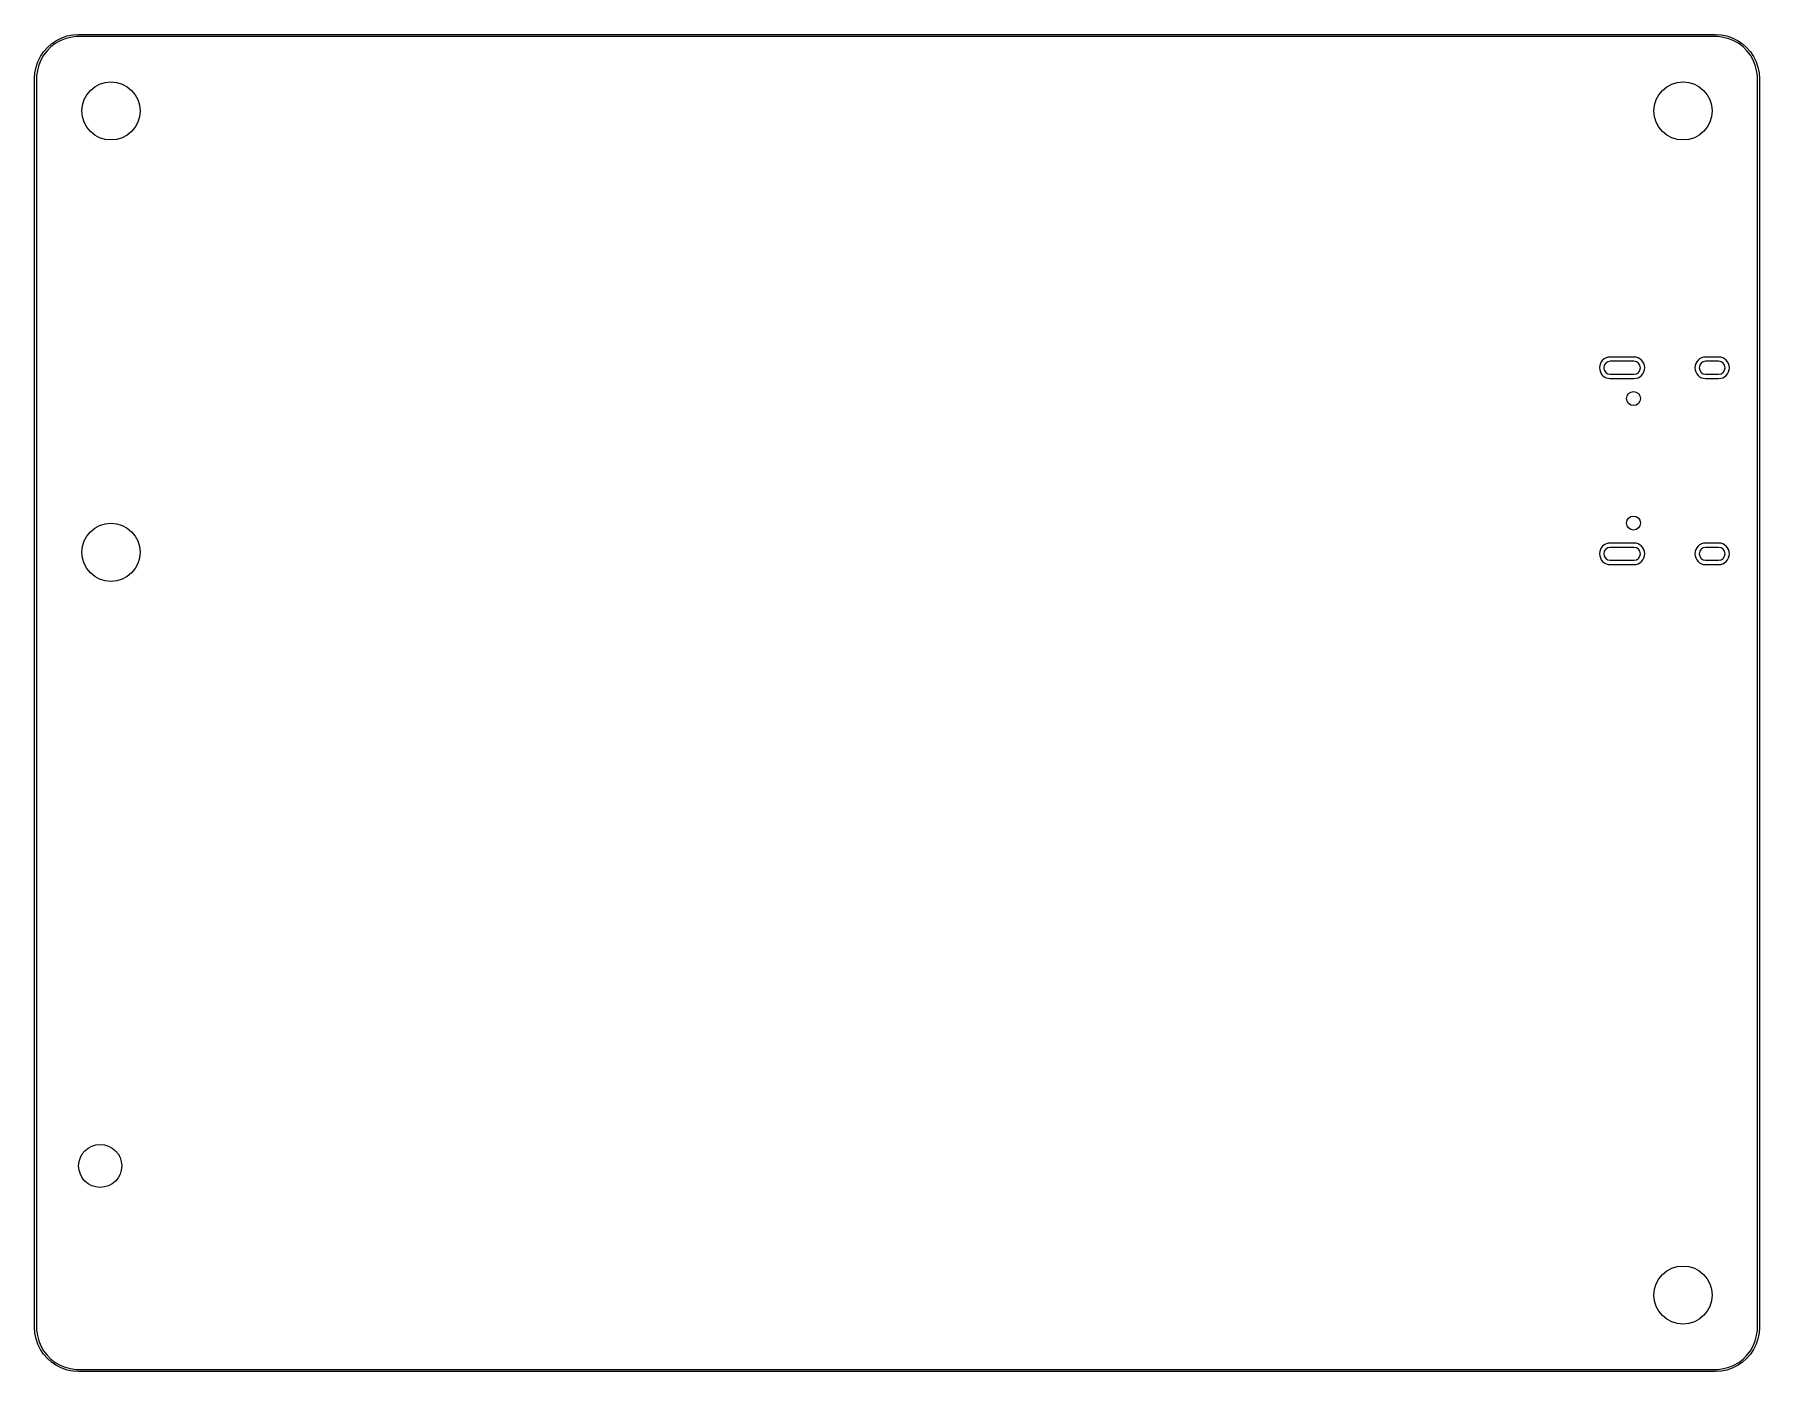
# Model space of a CAD drawing. Header units: millimetres. Extents: x 99.9 to 180, y -162 to -99.9.
import ezdxf

# ---------------------------------------------------------------- set-up
doc = ezdxf.new("R2010")
doc.units = ezdxf.units.MM
doc.layers.add('Edge.Cuts', color=40, linetype='CONTINUOUS', true_color=0xfabd2f)

msp = doc.modelspace()

# ---------------------------------------------------------------- linework, layer by layer
at = {"layer": 'Edge.Cuts', "linetype": 'CONTINUOUS'}
for p, q in [((100.975, -100.224647), (101.215499, -100.106047)), ((101.215499, -100.106047), (101.469421, -100.019852)), ((101.618757, -100.083365), (101.371848, -100.149524)), ((101.469421, -100.019852), (101.732421, -99.967538)), ((101.87219, -100.05), (101.618757, -100.083365)), ((101.732421, -99.967538), (102, -99.95)), ((102, -100.05), (101.87219, -100.05)), ((102, -99.95), (178, -99.95)), ((178, -100.05), (102, -100.05)), ((178, -99.95), (178.267579, -99.967538)), ((178.12781, -100.05), (178, -100.05)), ((178.381243, -100.083365), (178.12781, -100.05)), ((178.267579, -99.967538), (178.530579, -100.019852)), ((178.628152, -100.149524), (178.381243, -100.083365)), ((178.530579, -100.019852), (178.784501, -100.106047)), ((178.784501, -100.106047), (179.025, -100.224647)), ((100.224647, -100.975), (100.373625, -100.752039)), ((100.375155, -100.914313), (100.247345, -101.135686)), ((100.373625, -100.752039), (100.550431, -100.550431)), ((100.530766, -100.711517), (100.375155, -100.914313)), ((100.711517, -100.530766), (100.530766, -100.711517)), ((100.550431, -100.550431), (100.752039, -100.373625)), ((100.914313, -100.375155), (100.711517, -100.530766)), ((100.752039, -100.373625), (100.975, -100.224647)), ((101.135686, -100.247345), (100.914313, -100.375155)), ((101.371848, -100.149524), (101.135686, -100.247345)), ((178.864314, -100.247345), (178.628152, -100.149524)), ((179.085687, -100.375155), (178.864314, -100.247345)), ((179.025, -100.224647), (179.247961, -100.373625)), ((179.288483, -100.530766), (179.085687, -100.375155)), ((179.247961, -100.373625), (179.449569, -100.550431)), ((179.469234, -100.711517), (179.288483, -100.530766)), ((179.449569, -100.550431), (179.626375, -100.752039)), ((179.624845, -100.914313), (179.469234, -100.711517)), ((179.752655, -101.135686), (179.624845, -100.914313)), ((179.626375, -100.752039), (179.775353, -100.975)), ((99.967538, -101.732421), (100.019852, -101.469421)), ((100.019852, -101.469421), (100.106047, -101.215499)), ((100.083365, -101.618757), (100.05, -101.87219)), ((100.149524, -101.371848), (100.083365, -101.618757)), ((100.106047, -101.215499), (100.224647, -100.975)), ((100.247345, -101.135686), (100.149524, -101.371848)), ((179.850476, -101.371848), (179.752655, -101.135686)), ((179.775353, -100.975), (179.893953, -101.215499)), ((179.916635, -101.618757), (179.850476, -101.371848)), ((179.893953, -101.215499), (179.980148, -101.469421)), ((179.95, -101.87219), (179.916635, -101.618757)), ((179.980148, -101.469421), (180.032462, -101.732421)), ((99.95, -102), (99.967538, -101.732421)), ((99.95, -160), (99.95, -102)), ((100.05, -101.87219), (100.05, -102)), ((100.05, -102), (100.05, -160)), ((179.95, -102), (179.95, -101.87219)), ((179.95, -160), (179.95, -102)), ((180.032462, -101.732421), (180.05, -102)), ((180.05, -102), (180.05, -160)), ((174.22, -114.93), (173.12, -114.93)), ((174.22, -115.13), (173.12, -115.13)), ((178.15, -114.93), (177.55, -114.93)), ((178.15, -115.13), (177.55, -115.13)), ((173.12, -115.73), (174.22, -115.73)), ((173.12, -115.93), (174.22, -115.93)), ((177.55, -115.73), (178.15, -115.73)), ((177.55, -115.93), (178.15, -115.93)), ((174.22, -123.57), (173.12, -123.57)), ((174.22, -123.77), (173.12, -123.77)), ((178.15, -123.57), (177.55, -123.57)), ((178.15, -123.77), (177.55, -123.77)), ((173.12, -124.37), (174.22, -124.37)), ((173.12, -124.57), (174.22, -124.57)), ((177.55, -124.37), (178.15, -124.37)), ((177.55, -124.57), (178.15, -124.57)), ((99.967538, -160.267579), (99.95, -160)), ((100.05, -160), (100.05, -160.12781)), ((100.05, -160.12781), (100.083365, -160.381243)), ((179.916635, -160.381243), (179.95, -160.12781)), ((179.95, -160.12781), (179.95, -160)), ((180.05, -160), (180.032462, -160.267579)), ((100.019852, -160.530579), (99.967538, -160.267579)), ((100.106047, -160.784501), (100.019852, -160.530579)), ((100.083365, -160.381243), (100.149524, -160.628152)), ((100.224647, -161.025), (100.106047, -160.784501)), ((100.149524, -160.628152), (100.247345, -160.864314)), ((100.247345, -160.864314), (100.375155, -161.085687)), ((179.624845, -161.085687), (179.752655, -160.864314)), ((179.752655, -160.864314), (179.850476, -160.628152)), ((179.893953, -160.784501), (179.775353, -161.025)), ((179.850476, -160.628152), (179.916635, -160.381243)), ((179.980148, -160.530579), (179.893953, -160.784501)), ((180.032462, -160.267579), (179.980148, -160.530579)), ((100.373625, -161.247961), (100.224647, -161.025)), ((100.550431, -161.449569), (100.373625, -161.247961)), ((100.375155, -161.085687), (100.530766, -161.288483)), ((100.530766, -161.288483), (100.711517, -161.469234)), ((100.752039, -161.626375), (100.550431, -161.449569)), ((100.711517, -161.469234), (100.914313, -161.624845)), ((100.975, -161.775353), (100.752039, -161.626375)), ((100.914313, -161.624845), (101.135686, -161.752655)), ((101.215499, -161.893953), (100.975, -161.775353)), ((101.135686, -161.752655), (101.371848, -161.850476)), ((178.628152, -161.850476), (178.864314, -161.752655)), ((179.025, -161.775353), (178.784501, -161.893953)), ((178.864314, -161.752655), (179.085687, -161.624845)), ((179.247961, -161.626375), (179.025, -161.775353)), ((179.085687, -161.624845), (179.288483, -161.469234)), ((179.449569, -161.449569), (179.247961, -161.626375)), ((179.288483, -161.469234), (179.469234, -161.288483)), ((179.626375, -161.247961), (179.449569, -161.449569)), ((179.469234, -161.288483), (179.624845, -161.085687)), ((179.775353, -161.025), (179.626375, -161.247961)), ((101.469421, -161.980148), (101.215499, -161.893953)), ((101.371848, -161.850476), (101.618757, -161.916635)), ((101.732421, -162.032462), (101.469421, -161.980148)), ((101.618757, -161.916635), (101.87219, -161.95)), ((102, -162.05), (101.732421, -162.032462)), ((101.87219, -161.95), (102, -161.95)), ((102, -161.95), (178, -161.95)), ((178, -162.05), (102, -162.05)), ((178, -161.95), (178.12781, -161.95)), ((178.267579, -162.032462), (178, -162.05)), ((178.12781, -161.95), (178.381243, -161.916635)), ((178.530579, -161.980148), (178.267579, -162.032462)), ((178.381243, -161.916635), (178.628152, -161.850476)), ((178.784501, -161.893953), (178.530579, -161.980148))]:
    msp.add_line(p, q, dxfattribs=at)
at = {"layer": 'Edge.Cuts'}
for centre, radius in [((103.5, -103.5), 1.35), ((103.5, -103.5), 1.349999), ((176.5, -103.5), 1.35), ((176.5, -103.5), 1.349999), ((174.2, -116.86), 0.325), ((174.2, -116.86), 0.324999), ((174.2, -122.64), 0.325), ((174.2, -122.64), 0.324999), ((103.5, -124), 1.35), ((103.5, -124), 1.349999), ((103, -152.5), 1), ((103, -152.5), 0.999999), ((176.5, -158.5), 1.35), ((176.5, -158.5), 1.349999)]:
    msp.add_circle(centre, radius, dxfattribs=at)
for centre, radius, start, end in [((173.12, -115.43), 0.5, 90, 270), ((173.12, -115.43), 0.3, 90, 270), ((174.22, -115.43), 0.5, -90, 90), ((174.22, -115.43), 0.3, -90, 90), ((177.55, -115.43), 0.5, 90, 270), ((177.55, -115.43), 0.3, 90, 270), ((178.15, -115.43), 0.5, -90, 90), ((178.15, -115.43), 0.3, -90, 90), ((173.12, -124.07), 0.5, 90, 270), ((173.12, -124.07), 0.3, 90, 270), ((174.22, -124.07), 0.5, -90, 90), ((174.22, -124.07), 0.3, -90, 90), ((177.55, -124.07), 0.5, 90, 270), ((177.55, -124.07), 0.3, 90, 270), ((178.15, -124.07), 0.5, -90, 90), ((178.15, -124.07), 0.3, -90, 90)]:
    msp.add_arc(centre, radius, start, end, dxfattribs=at)

doc.saveas('drawing.dxf')
